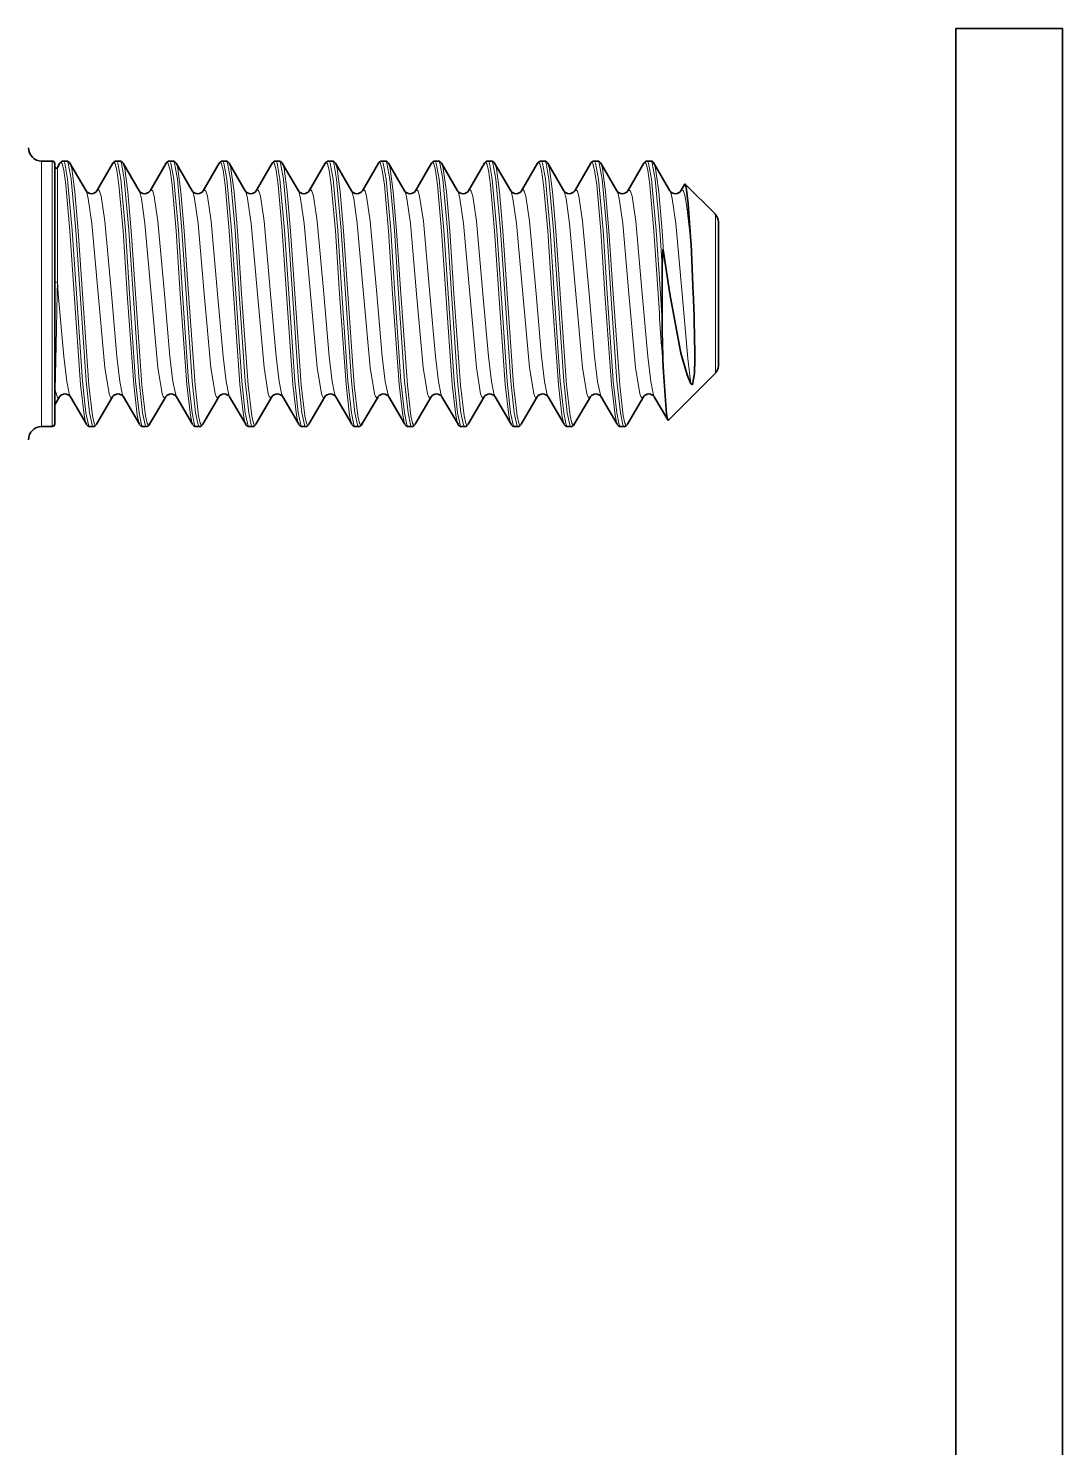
# Model space of a CAD drawing. Extents: x 386 to 1090, y 188 to 736.
# Drawn here: x 567.4 to 575.19, y 621.61 to 632.31 of the extents above; entities that cross this region are included whole.
import ezdxf

# ---------------------------------------------------------------- set-up
doc = ezdxf.new("R2010")
doc.units = 0

msp = doc.modelspace()

# ---------------------------------------------------------------- linework, layer by layer
at = {"color": 7, "lineweight": 35}
for p, q in [((574.385, 599.309), (574.385, 632.309)), ((575.19, 599.309), (575.19, 632.309))]:
    msp.add_line(p, q, dxfattribs=at)
at = {"color": 7, "lineweight": 35, "ltscale": 0.020126}
msp.add_line((575.19, 632.309), (574.385, 632.309), dxfattribs=at)
at = {"color": 7, "lineweight": 13, "ltscale": 0.013014}
for p, q in [((567.496, 631.309), (567.496, 630.788)), ((567.576, 631.309), (567.576, 630.788))]:
    msp.add_line(p, q, dxfattribs=at)
at = {"color": 7, "lineweight": 35, "ltscale": 0.001999}
for p, q in [((567.576, 631.309), (567.496, 631.309)), ((567.576, 629.309), (567.496, 629.309))]:
    msp.add_line(p, q, dxfattribs=at)
at = {"color": 7, "lineweight": 35, "ltscale": 0.012755}
msp.add_line((567.596, 631.289), (567.596, 630.779), dxfattribs=at)
at = {"color": 7, "lineweight": 35, "ltscale": 0.000957875}
msp.add_line((567.634, 631.293), (567.615, 631.26), dxfattribs=at)
at = {"color": 7, "lineweight": 13, "ltscale": 0.021591}
msp.add_line((567.615, 631.26), (567.615, 630.396), dxfattribs=at)
at = {"color": 7, "lineweight": 35, "ltscale": 0.000671387}
for p, q in [((567.686, 631.309), (567.659, 631.309)), ((568.486, 631.309), (568.459, 631.309)), ((568.886, 631.309), (568.859, 631.309)), ((569.686, 631.309), (569.659, 631.309)), ((570.486, 631.309), (570.459, 631.309)), ((570.886, 631.309), (570.859, 631.309)), ((571.686, 631.309), (571.659, 631.309)), ((567.886, 629.309), (567.859, 629.309)), ((568.686, 629.309), (568.659, 629.309)), ((569.486, 629.309), (569.459, 629.309)), ((569.886, 629.309), (569.859, 629.309)), ((570.686, 629.309), (570.659, 629.309)), ((571.486, 629.309), (571.459, 629.309)), ((571.886, 629.309), (571.859, 629.309))]:
    msp.add_line(p, q, dxfattribs=at)
at = {"color": 7, "lineweight": 35, "ltscale": 0.006018}
for p, q in [((567.71, 631.293), (567.831, 631.085)), ((568.034, 631.293), (567.913, 631.085)), ((568.434, 631.293), (568.313, 631.085)), ((568.91, 631.293), (569.031, 631.085)), ((569.234, 631.293), (569.113, 631.085)), ((569.634, 631.293), (569.513, 631.085)), ((569.71, 631.293), (569.831, 631.085)), ((570.034, 631.293), (569.913, 631.085)), ((570.434, 631.293), (570.313, 631.085)), ((570.91, 631.293), (571.031, 631.085)), ((571.234, 631.293), (571.113, 631.085)), ((571.634, 631.293), (571.513, 631.085)), ((571.71, 631.293), (571.831, 631.085)), ((572.034, 631.293), (571.913, 631.085)), ((567.91, 629.325), (568.031, 629.533)), ((568.234, 629.325), (568.113, 629.533)), ((568.634, 629.325), (568.513, 629.533)), ((568.71, 629.325), (568.831, 629.533)), ((569.034, 629.325), (568.913, 629.533)), ((569.434, 629.325), (569.313, 629.533)), ((569.91, 629.325), (570.031, 629.533)), ((570.234, 629.325), (570.113, 629.533)), ((570.634, 629.325), (570.513, 629.533)), ((570.71, 629.325), (570.831, 629.533)), ((571.034, 629.325), (570.913, 629.533)), ((571.434, 629.325), (571.313, 629.533)), ((571.91, 629.325), (572.031, 629.533))]:
    msp.add_line(p, q, dxfattribs=at)
at = {"color": 7, "lineweight": 35, "ltscale": 0.000669861}
for p, q in [((568.086, 631.309), (568.059, 631.309)), ((569.286, 631.309), (569.259, 631.309)), ((570.086, 631.309), (570.059, 631.309)), ((571.286, 631.309), (571.259, 631.309)), ((572.086, 631.309), (572.059, 631.309)), ((568.286, 629.309), (568.259, 629.309)), ((569.086, 629.309), (569.059, 629.309)), ((570.286, 629.309), (570.259, 629.309)), ((571.086, 629.309), (571.059, 629.309))]:
    msp.add_line(p, q, dxfattribs=at)
at = {"color": 7, "lineweight": 35, "ltscale": 0.006019}
for p, q in [((568.11, 631.293), (568.231, 631.085)), ((568.51, 631.293), (568.631, 631.085)), ((568.834, 631.293), (568.713, 631.085)), ((569.31, 631.293), (569.431, 631.085)), ((570.11, 631.293), (570.231, 631.085)), ((570.51, 631.293), (570.631, 631.085)), ((570.834, 631.293), (570.713, 631.085)), ((571.31, 631.293), (571.431, 631.085)), ((572.11, 631.293), (572.231, 631.085)), ((567.834, 629.325), (567.713, 629.533)), ((568.31, 629.325), (568.431, 629.533)), ((569.11, 629.325), (569.231, 629.533)), ((569.51, 629.325), (569.631, 629.533)), ((569.834, 629.325), (569.713, 629.533)), ((570.31, 629.325), (570.431, 629.533)), ((571.11, 629.325), (571.231, 629.533)), ((571.51, 629.325), (571.631, 629.533)), ((571.834, 629.325), (571.713, 629.533))]:
    msp.add_line(p, q, dxfattribs=at)
at = {"color": 7, "lineweight": 35, "ltscale": 0.001386}
msp.add_line((572.341, 631.133), (572.313, 631.085), dxfattribs=at)
at = {"color": 7, "lineweight": 35, "ltscale": 0.008007}
msp.add_line((572.573, 630.908), (572.346, 631.134), dxfattribs=at)
at = {"color": 7, "lineweight": 13, "ltscale": 0.007799}
msp.add_line((572.573, 630.908), (572.573, 630.596), dxfattribs=at)
at = {"color": 7, "lineweight": 35, "ltscale": 0.007062}
msp.add_line((572.596, 630.851), (572.596, 630.569), dxfattribs=at)
at = {"color": 7, "lineweight": 13, "ltscale": 0.036986}
for p, q in [((567.496, 630.788), (567.496, 629.309)), ((567.576, 630.788), (567.576, 629.309))]:
    msp.add_line(p, q, dxfattribs=at)
at = {"color": 7, "lineweight": 35, "ltscale": 0.036246}
msp.add_line((567.596, 630.779), (567.596, 629.329), dxfattribs=at)
at = {"color": 7, "lineweight": 13, "ltscale": 0.011867}
for p, q in [((567.741, 630.309), (567.71, 630.782)), ((568.141, 630.309), (568.11, 630.782)), ((568.541, 630.309), (568.51, 630.782)), ((568.941, 630.309), (568.91, 630.782)), ((569.341, 630.309), (569.31, 630.782)), ((569.741, 630.309), (569.71, 630.782)), ((570.141, 630.309), (570.11, 630.782)), ((570.541, 630.309), (570.51, 630.782)), ((570.941, 630.309), (570.91, 630.782)), ((571.341, 630.309), (571.31, 630.782)), ((571.741, 630.309), (571.71, 630.782)), ((572.141, 630.309), (572.11, 630.782))]:
    msp.add_line(p, q, dxfattribs=at)
at = {"color": 7, "lineweight": 13, "ltscale": 0.011983}
for p, q in [((567.759, 630.31), (567.727, 630.788)), ((568.159, 630.31), (568.127, 630.788)), ((568.559, 630.31), (568.527, 630.788)), ((568.959, 630.31), (568.927, 630.788)), ((569.359, 630.31), (569.327, 630.788)), ((569.759, 630.31), (569.727, 630.788)), ((570.159, 630.31), (570.127, 630.788)), ((570.559, 630.31), (570.527, 630.788)), ((570.959, 630.31), (570.927, 630.788)), ((571.359, 630.31), (571.327, 630.788)), ((571.759, 630.31), (571.727, 630.788)), ((572.159, 630.31), (572.127, 630.788))]:
    msp.add_line(p, q, dxfattribs=at)
at = {"color": 7, "lineweight": 13, "ltscale": 0.012041}
for p, q in [((567.754, 630.788), (567.786, 630.308)), ((568.154, 630.788), (568.186, 630.308)), ((568.554, 630.788), (568.586, 630.308)), ((568.954, 630.788), (568.986, 630.308)), ((569.354, 630.788), (569.386, 630.308)), ((569.754, 630.788), (569.786, 630.308)), ((570.154, 630.788), (570.186, 630.308)), ((570.554, 630.788), (570.586, 630.308)), ((570.954, 630.788), (570.986, 630.308)), ((571.354, 630.788), (571.386, 630.308)), ((571.754, 630.788), (571.786, 630.308))]:
    msp.add_line(p, q, dxfattribs=at)
at = {"color": 7, "lineweight": 13, "ltscale": 0.011916}
for p, q in [((567.771, 630.784), (567.803, 630.309)), ((568.171, 630.784), (568.203, 630.309)), ((568.571, 630.784), (568.603, 630.309)), ((568.971, 630.784), (569.003, 630.309)), ((569.371, 630.784), (569.403, 630.309)), ((569.771, 630.784), (569.803, 630.309)), ((570.171, 630.784), (570.203, 630.309)), ((570.571, 630.784), (570.603, 630.309)), ((570.971, 630.784), (571.003, 630.309)), ((571.371, 630.784), (571.403, 630.309)), ((571.771, 630.784), (571.803, 630.309))]:
    msp.add_line(p, q, dxfattribs=at)
at = {"color": 7, "lineweight": 13, "ltscale": 0.006772}
msp.add_line((572.154, 630.788), (572.172, 630.518), dxfattribs=at)
at = {"color": 7, "lineweight": 13, "ltscale": 0.003969}
msp.add_line((572.171, 630.784), (572.182, 630.626), dxfattribs=at)
at = {"color": 7, "lineweight": 35, "ltscale": 0.000456975}
msp.add_line((572.389, 630.702), (572.39, 630.684), dxfattribs=at)
at = {"color": 7, "lineweight": 35, "ltscale": 0.008025}
msp.add_line((572.182, 630.626), (572.231, 630.309), dxfattribs=at)
at = {"color": 7, "lineweight": 35, "ltscale": 0.009387}
msp.add_line((572.39, 630.684), (572.406, 630.309), dxfattribs=at)
at = {"color": 7, "lineweight": 13, "ltscale": 0.02216}
msp.add_line((572.573, 630.596), (572.573, 629.71), dxfattribs=at)
at = {"color": 7, "lineweight": 35, "ltscale": 0.01046}
msp.add_line((572.172, 630.518), (572.172, 630.1), dxfattribs=at)
at = {"color": 7, "lineweight": 35, "ltscale": 0.020068}
msp.add_line((572.596, 630.569), (572.596, 629.766), dxfattribs=at)
at = {"color": 7, "lineweight": 13, "ltscale": 0.000465403}
msp.add_line((567.615, 630.396), (567.596, 630.396), dxfattribs=at)
at = {"color": 7, "lineweight": 13, "ltscale": 0.002178}
msp.add_line((567.615, 630.396), (567.614, 630.309), dxfattribs=at)
at = {"color": 7, "lineweight": 13, "ltscale": 0.002185}
msp.add_line((567.622, 630.309), (567.615, 630.396), dxfattribs=at)
at = {"color": 7, "lineweight": 13, "ltscale": 0.009673}
msp.add_line((567.614, 630.309), (567.606, 629.922), dxfattribs=at)
at = {"color": 7, "lineweight": 13, "ltscale": 0.005271}
msp.add_line((572.172, 630.1), (572.159, 630.31), dxfattribs=at)
at = {"color": 7, "lineweight": 13, "ltscale": 0.0085}
msp.add_line((567.606, 629.922), (567.598, 629.582), dxfattribs=at)
at = {"color": 7, "lineweight": 35, "ltscale": 0.01249}
msp.add_line((572.573, 629.71), (572.22, 629.356), dxfattribs=at)
at = {"color": 7, "lineweight": 13, "ltscale": 0.000114878}
msp.add_line((567.598, 629.582), (567.596, 629.578), dxfattribs=at)
at = {"color": 7, "lineweight": 13, "ltscale": 0.002655}
msp.add_line((567.598, 629.476), (567.598, 629.582), dxfattribs=at)
at = {"color": 7, "lineweight": 35, "ltscale": 0.001653}
msp.add_line((567.598, 629.476), (567.631, 629.533), dxfattribs=at)
at = {"color": 7, "lineweight": 35, "ltscale": 0.00506}
msp.add_line((572.215, 629.358), (572.113, 629.533), dxfattribs=at)
at = {"color": 7, "lineweight": 35, "ltscale": 0.000131021}
msp.add_line((567.598, 629.476), (567.596, 629.471), dxfattribs=at)
at = {"color": 7, "lineweight": 13}
for points in [[(567.634, 631.293), (567.639, 631.298), (567.641, 631.299), (567.642, 631.299), (567.644, 631.298), (567.646, 631.296), (567.651, 631.288), (567.663, 631.24), (567.679, 631.13), (567.71, 630.782)], [(567.659, 631.309), (567.66, 631.309), (567.663, 631.307), (567.665, 631.304), (567.67, 631.293), (567.692, 631.173), (567.727, 630.788)], [(567.686, 631.309), (567.687, 631.309), (567.689, 631.307), (567.692, 631.304), (567.697, 631.293), (567.719, 631.173), (567.754, 630.788)], [(567.71, 631.293), (567.714, 631.283), (567.723, 631.252), (567.746, 631.077), (567.771, 630.784)], [(568.034, 631.293), (568.039, 631.298), (568.041, 631.299), (568.042, 631.299), (568.044, 631.298), (568.046, 631.296), (568.051, 631.288), (568.063, 631.24), (568.079, 631.13), (568.11, 630.782)], [(568.059, 631.309), (568.06, 631.309), (568.063, 631.307), (568.065, 631.304), (568.07, 631.293), (568.092, 631.173), (568.127, 630.788)], [(568.086, 631.309), (568.087, 631.309), (568.089, 631.307), (568.092, 631.304), (568.097, 631.293), (568.119, 631.173), (568.154, 630.788)], [(568.11, 631.293), (568.114, 631.283), (568.123, 631.252), (568.146, 631.077), (568.171, 630.784)], [(568.434, 631.293), (568.439, 631.298), (568.441, 631.299), (568.443, 631.299), (568.444, 631.298), (568.446, 631.296), (568.451, 631.288), (568.464, 631.24), (568.479, 631.13), (568.51, 630.782)], [(568.459, 631.309), (568.46, 631.309), (568.463, 631.307), (568.465, 631.304), (568.47, 631.293), (568.492, 631.173), (568.527, 630.788)], [(568.486, 631.309), (568.487, 631.309), (568.489, 631.307), (568.492, 631.304), (568.497, 631.293), (568.519, 631.173), (568.554, 630.788)], [(568.51, 631.293), (568.514, 631.283), (568.523, 631.252), (568.546, 631.077), (568.571, 630.784)], [(568.834, 631.293), (568.839, 631.298), (568.841, 631.299), (568.842, 631.299), (568.844, 631.298), (568.846, 631.296), (568.851, 631.288), (568.863, 631.24), (568.879, 631.13), (568.91, 630.782)], [(568.859, 631.309), (568.86, 631.309), (568.863, 631.307), (568.865, 631.304), (568.87, 631.293), (568.892, 631.173), (568.927, 630.788)], [(568.886, 631.309), (568.887, 631.309), (568.889, 631.307), (568.892, 631.304), (568.897, 631.293), (568.919, 631.173), (568.954, 630.788)], [(568.91, 631.293), (568.914, 631.283), (568.923, 631.252), (568.946, 631.077), (568.971, 630.784)], [(569.234, 631.293), (569.239, 631.298), (569.241, 631.299), (569.242, 631.299), (569.244, 631.298), (569.246, 631.296), (569.251, 631.288), (569.263, 631.24), (569.279, 631.13), (569.31, 630.782)], [(569.259, 631.309), (569.26, 631.309), (569.263, 631.307), (569.265, 631.304), (569.27, 631.293), (569.292, 631.173), (569.327, 630.788)], [(569.286, 631.309), (569.287, 631.309), (569.289, 631.307), (569.292, 631.304), (569.297, 631.293), (569.319, 631.173), (569.354, 630.788)], [(569.31, 631.293), (569.314, 631.283), (569.323, 631.252), (569.346, 631.077), (569.371, 630.784)], [(569.634, 631.293), (569.639, 631.298), (569.641, 631.299), (569.642, 631.299), (569.644, 631.298), (569.646, 631.296), (569.651, 631.288), (569.663, 631.24), (569.679, 631.13), (569.71, 630.782)], [(569.659, 631.309), (569.66, 631.309), (569.663, 631.307), (569.665, 631.304), (569.67, 631.293), (569.692, 631.173), (569.727, 630.788)], [(569.686, 631.309), (569.687, 631.309), (569.689, 631.307), (569.692, 631.304), (569.697, 631.293), (569.719, 631.173), (569.754, 630.788)], [(569.71, 631.293), (569.714, 631.283), (569.723, 631.252), (569.746, 631.077), (569.771, 630.784)], [(570.034, 631.293), (570.039, 631.298), (570.041, 631.299), (570.042, 631.299), (570.044, 631.298), (570.046, 631.296), (570.051, 631.288), (570.063, 631.24), (570.079, 631.13), (570.11, 630.782)], [(570.059, 631.309), (570.06, 631.309), (570.063, 631.307), (570.065, 631.304), (570.07, 631.293), (570.092, 631.173), (570.127, 630.788)], [(570.086, 631.309), (570.087, 631.309), (570.089, 631.307), (570.092, 631.304), (570.097, 631.293), (570.119, 631.173), (570.154, 630.788)], [(570.11, 631.293), (570.114, 631.283), (570.123, 631.252), (570.146, 631.077), (570.171, 630.784)], [(570.434, 631.293), (570.439, 631.298), (570.441, 631.299), (570.443, 631.299), (570.444, 631.298), (570.446, 631.296), (570.451, 631.288), (570.464, 631.24), (570.479, 631.13), (570.51, 630.782)], [(570.459, 631.309), (570.46, 631.309), (570.463, 631.307), (570.465, 631.304), (570.47, 631.293), (570.492, 631.173), (570.527, 630.788)], [(570.486, 631.309), (570.487, 631.309), (570.489, 631.307), (570.492, 631.304), (570.497, 631.293), (570.519, 631.173), (570.554, 630.788)], [(570.51, 631.293), (570.514, 631.283), (570.523, 631.252), (570.546, 631.077), (570.571, 630.784)], [(570.834, 631.293), (570.839, 631.298), (570.841, 631.299), (570.842, 631.299), (570.844, 631.298), (570.846, 631.296), (570.851, 631.288), (570.863, 631.24), (570.879, 631.13), (570.91, 630.782)], [(570.859, 631.309), (570.86, 631.309), (570.863, 631.307), (570.865, 631.304), (570.87, 631.293), (570.892, 631.173), (570.927, 630.788)], [(570.886, 631.309), (570.887, 631.309), (570.889, 631.307), (570.892, 631.304), (570.897, 631.293), (570.919, 631.173), (570.954, 630.788)], [(570.91, 631.293), (570.914, 631.283), (570.923, 631.252), (570.946, 631.077), (570.971, 630.784)], [(571.234, 631.293), (571.239, 631.298), (571.241, 631.299), (571.242, 631.299), (571.244, 631.298), (571.246, 631.296), (571.251, 631.288), (571.263, 631.24), (571.279, 631.13), (571.31, 630.782)], [(571.259, 631.309), (571.26, 631.309), (571.263, 631.307), (571.265, 631.304), (571.27, 631.293), (571.292, 631.173), (571.327, 630.788)], [(571.286, 631.309), (571.287, 631.309), (571.289, 631.307), (571.292, 631.304), (571.297, 631.293), (571.319, 631.173), (571.354, 630.788)], [(571.31, 631.293), (571.314, 631.283), (571.323, 631.252), (571.346, 631.077), (571.371, 630.784)], [(571.634, 631.293), (571.639, 631.298), (571.641, 631.299), (571.642, 631.299), (571.644, 631.298), (571.646, 631.296), (571.651, 631.288), (571.663, 631.24), (571.679, 631.13), (571.71, 630.782)], [(571.659, 631.309), (571.66, 631.309), (571.663, 631.307), (571.665, 631.304), (571.67, 631.293), (571.692, 631.173), (571.727, 630.788)], [(571.686, 631.309), (571.687, 631.309), (571.689, 631.307), (571.692, 631.304), (571.697, 631.293), (571.719, 631.173), (571.754, 630.788)], [(571.71, 631.293), (571.714, 631.283), (571.723, 631.252), (571.746, 631.077), (571.771, 630.784)], [(572.034, 631.293), (572.039, 631.298), (572.041, 631.299), (572.042, 631.299), (572.044, 631.298), (572.046, 631.296), (572.051, 631.288), (572.063, 631.24), (572.079, 631.13), (572.11, 630.782)], [(572.059, 631.309), (572.06, 631.309), (572.063, 631.307), (572.065, 631.304), (572.07, 631.293), (572.092, 631.173), (572.127, 630.788)], [(572.086, 631.309), (572.087, 631.309), (572.089, 631.307), (572.092, 631.304), (572.097, 631.293), (572.119, 631.173), (572.154, 630.788)], [(572.11, 631.293), (572.114, 631.283), (572.123, 631.252), (572.146, 631.077), (572.171, 630.784)], [(567.922, 630.309), (567.875, 630.838), (567.848, 631.028), (567.837, 631.071), (567.831, 631.085)], [(568.022, 630.309), (567.973, 630.857), (567.945, 631.044), (567.933, 631.082), (567.927, 631.09), (567.924, 631.092), (567.921, 631.092), (567.917, 631.09), (567.913, 631.085)], [(568.322, 630.309), (568.275, 630.838), (568.248, 631.028), (568.237, 631.071), (568.231, 631.085)], [(568.422, 630.309), (568.373, 630.857), (568.344, 631.044), (568.333, 631.082), (568.327, 631.09), (568.324, 631.092), (568.32, 631.092), (568.318, 631.09), (568.313, 631.085)], [(568.722, 630.309), (568.675, 630.838), (568.648, 631.028), (568.637, 631.071), (568.631, 631.085)], [(568.822, 630.309), (568.773, 630.857), (568.745, 631.044), (568.733, 631.082), (568.727, 631.09), (568.724, 631.092), (568.721, 631.092), (568.717, 631.09), (568.713, 631.085)], [(569.122, 630.309), (569.075, 630.838), (569.048, 631.028), (569.037, 631.071), (569.031, 631.085)], [(569.222, 630.309), (569.173, 630.857), (569.145, 631.044), (569.133, 631.082), (569.127, 631.09), (569.124, 631.092), (569.121, 631.092), (569.117, 631.09), (569.113, 631.085)], [(569.522, 630.309), (569.475, 630.838), (569.448, 631.028), (569.437, 631.071), (569.431, 631.085)], [(569.622, 630.309), (569.573, 630.857), (569.544, 631.044), (569.533, 631.082), (569.527, 631.09), (569.524, 631.092), (569.521, 631.092), (569.517, 631.09), (569.513, 631.085)], [(569.922, 630.309), (569.875, 630.838), (569.848, 631.028), (569.837, 631.071), (569.831, 631.085)], [(570.022, 630.309), (569.973, 630.857), (569.945, 631.044), (569.933, 631.082), (569.927, 631.09), (569.924, 631.092), (569.921, 631.092), (569.917, 631.09), (569.913, 631.085)], [(570.322, 630.309), (570.275, 630.838), (570.248, 631.028), (570.237, 631.071), (570.231, 631.085)], [(570.422, 630.309), (570.373, 630.857), (570.344, 631.044), (570.333, 631.082), (570.327, 631.09), (570.324, 631.092), (570.32, 631.092), (570.318, 631.09), (570.313, 631.085)], [(570.722, 630.309), (570.675, 630.838), (570.648, 631.028), (570.637, 631.071), (570.631, 631.085)], [(570.822, 630.309), (570.773, 630.857), (570.745, 631.044), (570.733, 631.082), (570.727, 631.09), (570.724, 631.092), (570.721, 631.092), (570.717, 631.09), (570.713, 631.085)], [(571.122, 630.309), (571.075, 630.838), (571.048, 631.028), (571.037, 631.071), (571.031, 631.085)], [(571.222, 630.309), (571.173, 630.857), (571.145, 631.044), (571.133, 631.082), (571.127, 631.09), (571.124, 631.092), (571.121, 631.092), (571.117, 631.09), (571.113, 631.085)], [(571.522, 630.309), (571.475, 630.838), (571.448, 631.028), (571.437, 631.071), (571.431, 631.085)], [(571.622, 630.309), (571.573, 630.857), (571.544, 631.044), (571.533, 631.082), (571.527, 631.09), (571.524, 631.092), (571.521, 631.092), (571.517, 631.09), (571.513, 631.085)], [(571.922, 630.309), (571.875, 630.838), (571.848, 631.028), (571.837, 631.071), (571.831, 631.085)], [(572.022, 630.309), (571.973, 630.857), (571.945, 631.044), (571.933, 631.082), (571.927, 631.09), (571.924, 631.092), (571.921, 631.092), (571.917, 631.09), (571.913, 631.085)], [(572.322, 630.309), (572.275, 630.838), (572.248, 631.028), (572.237, 631.071), (572.231, 631.085)], [(572.389, 630.702), (572.359, 630.964), (572.343, 631.052), (572.332, 631.082), (572.327, 631.09), (572.323, 631.092), (572.319, 631.091), (572.317, 631.09), (572.313, 631.085)], [(567.713, 629.533), (567.704, 629.557), (567.686, 629.647), (567.663, 629.837), (567.622, 630.309)], [(567.741, 630.309), (567.79, 629.626), (567.817, 629.393), (567.828, 629.339), (567.834, 629.325)], [(567.759, 630.31), (567.804, 629.651), (567.83, 629.412), (567.849, 629.321), (567.853, 629.312), (567.855, 629.31), (567.858, 629.309), (567.859, 629.309)], [(567.786, 630.308), (567.831, 629.65), (567.857, 629.411), (567.876, 629.321), (567.88, 629.312), (567.882, 629.31), (567.885, 629.309), (567.886, 629.309)], [(567.803, 630.309), (567.852, 629.621), (567.879, 629.388), (567.892, 629.334), (567.898, 629.322), (567.901, 629.319), (567.905, 629.319), (567.908, 629.322), (567.91, 629.325)], [(568.031, 629.533), (568.027, 629.528), (568.025, 629.526), (568.022, 629.525), (568.02, 629.526), (568.016, 629.529), (568.012, 629.535), (568.004, 629.556), (567.972, 629.754), (567.922, 630.309)], [(568.113, 629.533), (568.104, 629.557), (568.086, 629.647), (568.063, 629.837), (568.022, 630.309)], [(568.141, 630.309), (568.19, 629.626), (568.217, 629.393), (568.228, 629.339), (568.234, 629.325)], [(568.159, 630.31), (568.204, 629.651), (568.23, 629.412), (568.249, 629.321), (568.253, 629.312), (568.255, 629.31), (568.258, 629.309), (568.259, 629.309)], [(568.186, 630.308), (568.231, 629.65), (568.257, 629.411), (568.276, 629.321), (568.28, 629.312), (568.282, 629.31), (568.284, 629.309), (568.286, 629.309)], [(568.203, 630.309), (568.252, 629.621), (568.279, 629.388), (568.292, 629.334), (568.298, 629.322), (568.301, 629.319), (568.305, 629.319), (568.308, 629.322), (568.31, 629.325)], [(568.431, 629.533), (568.427, 629.528), (568.425, 629.526), (568.422, 629.525), (568.42, 629.526), (568.416, 629.529), (568.412, 629.535), (568.404, 629.556), (568.372, 629.754), (568.322, 630.309)], [(568.513, 629.533), (568.504, 629.557), (568.486, 629.647), (568.463, 629.837), (568.422, 630.309)], [(568.541, 630.309), (568.59, 629.626), (568.617, 629.393), (568.628, 629.339), (568.634, 629.325)], [(568.559, 630.31), (568.604, 629.651), (568.63, 629.412), (568.649, 629.321), (568.653, 629.312), (568.655, 629.31), (568.658, 629.309), (568.659, 629.309)], [(568.586, 630.308), (568.631, 629.65), (568.656, 629.411), (568.676, 629.321), (568.68, 629.312), (568.682, 629.31), (568.685, 629.309), (568.686, 629.309)], [(568.603, 630.309), (568.652, 629.621), (568.679, 629.388), (568.692, 629.334), (568.698, 629.322), (568.701, 629.319), (568.705, 629.319), (568.708, 629.322), (568.71, 629.325)], [(568.831, 629.533), (568.827, 629.528), (568.825, 629.526), (568.822, 629.525), (568.82, 629.526), (568.816, 629.529), (568.812, 629.535), (568.804, 629.556), (568.772, 629.754), (568.722, 630.309)], [(568.913, 629.533), (568.904, 629.557), (568.886, 629.647), (568.863, 629.837), (568.822, 630.309)], [(568.941, 630.309), (568.99, 629.626), (569.017, 629.393), (569.028, 629.339), (569.034, 629.325)], [(568.959, 630.31), (569.004, 629.651), (569.03, 629.412), (569.049, 629.321), (569.053, 629.312), (569.055, 629.31), (569.058, 629.309), (569.059, 629.309)], [(568.986, 630.308), (569.031, 629.65), (569.057, 629.411), (569.076, 629.321), (569.08, 629.312), (569.082, 629.31), (569.084, 629.309), (569.086, 629.309)], [(569.003, 630.309), (569.052, 629.621), (569.079, 629.388), (569.092, 629.334), (569.098, 629.322), (569.101, 629.319), (569.105, 629.319), (569.108, 629.322), (569.11, 629.325)], [(569.231, 629.533), (569.227, 629.528), (569.225, 629.526), (569.222, 629.525), (569.22, 629.526), (569.216, 629.529), (569.212, 629.535), (569.204, 629.556), (569.172, 629.754), (569.122, 630.309)], [(569.313, 629.533), (569.304, 629.557), (569.286, 629.647), (569.263, 629.837), (569.222, 630.309)], [(569.341, 630.309), (569.39, 629.626), (569.417, 629.393), (569.428, 629.339), (569.434, 629.325)], [(569.359, 630.31), (569.404, 629.651), (569.43, 629.412), (569.449, 629.321), (569.453, 629.312), (569.455, 629.31), (569.458, 629.309), (569.459, 629.309)], [(569.386, 630.308), (569.431, 629.65), (569.456, 629.411), (569.476, 629.321), (569.48, 629.312), (569.482, 629.31), (569.484, 629.309), (569.486, 629.309)], [(569.403, 630.309), (569.452, 629.621), (569.479, 629.388), (569.492, 629.334), (569.498, 629.322), (569.501, 629.319), (569.505, 629.319), (569.508, 629.322), (569.51, 629.325)], [(569.631, 629.533), (569.627, 629.528), (569.625, 629.526), (569.622, 629.525), (569.62, 629.526), (569.616, 629.529), (569.612, 629.535), (569.604, 629.556), (569.572, 629.754), (569.522, 630.309)], [(569.713, 629.533), (569.704, 629.557), (569.686, 629.647), (569.663, 629.837), (569.622, 630.309)], [(569.741, 630.309), (569.79, 629.626), (569.817, 629.393), (569.828, 629.339), (569.834, 629.325)], [(569.759, 630.31), (569.804, 629.651), (569.83, 629.412), (569.849, 629.321), (569.853, 629.312), (569.855, 629.31), (569.858, 629.309), (569.859, 629.309)], [(569.786, 630.308), (569.831, 629.65), (569.857, 629.411), (569.876, 629.321), (569.88, 629.312), (569.882, 629.31), (569.885, 629.309), (569.886, 629.309)], [(569.803, 630.309), (569.852, 629.621), (569.879, 629.388), (569.892, 629.334), (569.898, 629.322), (569.901, 629.319), (569.905, 629.319), (569.908, 629.322), (569.91, 629.325)], [(570.031, 629.533), (570.027, 629.528), (570.025, 629.526), (570.022, 629.525), (570.02, 629.526), (570.016, 629.529), (570.012, 629.535), (570.004, 629.556), (569.972, 629.754), (569.922, 630.309)], [(570.113, 629.533), (570.104, 629.557), (570.086, 629.647), (570.063, 629.837), (570.022, 630.309)], [(570.141, 630.309), (570.19, 629.626), (570.217, 629.393), (570.228, 629.339), (570.234, 629.325)], [(570.159, 630.31), (570.204, 629.651), (570.23, 629.412), (570.249, 629.321), (570.253, 629.312), (570.255, 629.31), (570.258, 629.309), (570.259, 629.309)], [(570.186, 630.308), (570.231, 629.65), (570.257, 629.411), (570.276, 629.321), (570.28, 629.312), (570.282, 629.31), (570.284, 629.309), (570.286, 629.309)], [(570.203, 630.309), (570.252, 629.621), (570.279, 629.388), (570.292, 629.334), (570.298, 629.322), (570.301, 629.319), (570.305, 629.319), (570.308, 629.322), (570.31, 629.325)], [(570.431, 629.533), (570.427, 629.528), (570.425, 629.526), (570.422, 629.525), (570.42, 629.526), (570.416, 629.529), (570.412, 629.535), (570.404, 629.556), (570.372, 629.754), (570.322, 630.309)], [(570.513, 629.533), (570.504, 629.557), (570.486, 629.647), (570.463, 629.837), (570.422, 630.309)], [(570.541, 630.309), (570.59, 629.626), (570.617, 629.393), (570.628, 629.339), (570.634, 629.325)], [(570.559, 630.31), (570.604, 629.651), (570.63, 629.412), (570.649, 629.321), (570.653, 629.312), (570.655, 629.31), (570.658, 629.309), (570.659, 629.309)], [(570.586, 630.308), (570.631, 629.65), (570.656, 629.411), (570.676, 629.321), (570.68, 629.312), (570.682, 629.31), (570.685, 629.309), (570.686, 629.309)], [(570.603, 630.309), (570.652, 629.621), (570.679, 629.388), (570.692, 629.334), (570.698, 629.322), (570.701, 629.319), (570.705, 629.319), (570.708, 629.322), (570.71, 629.325)], [(570.831, 629.533), (570.827, 629.528), (570.825, 629.526), (570.822, 629.525), (570.82, 629.526), (570.816, 629.529), (570.812, 629.535), (570.804, 629.556), (570.772, 629.754), (570.722, 630.309)], [(570.913, 629.533), (570.904, 629.557), (570.886, 629.647), (570.863, 629.837), (570.822, 630.309)], [(570.941, 630.309), (570.99, 629.626), (571.017, 629.393), (571.028, 629.339), (571.034, 629.325)], [(570.959, 630.31), (571.004, 629.651), (571.03, 629.412), (571.049, 629.321), (571.053, 629.312), (571.055, 629.31), (571.058, 629.309), (571.059, 629.309)], [(570.986, 630.308), (571.031, 629.65), (571.057, 629.411), (571.076, 629.321), (571.08, 629.312), (571.082, 629.31), (571.084, 629.309), (571.086, 629.309)], [(571.003, 630.309), (571.052, 629.621), (571.079, 629.388), (571.092, 629.334), (571.098, 629.322), (571.101, 629.319), (571.105, 629.319), (571.108, 629.322), (571.11, 629.325)], [(571.231, 629.533), (571.227, 629.528), (571.225, 629.526), (571.222, 629.525), (571.22, 629.526), (571.216, 629.529), (571.212, 629.535), (571.204, 629.556), (571.172, 629.754), (571.122, 630.309)], [(571.313, 629.533), (571.304, 629.557), (571.286, 629.647), (571.263, 629.837), (571.222, 630.309)], [(571.341, 630.309), (571.39, 629.626), (571.417, 629.393), (571.428, 629.339), (571.434, 629.325)], [(571.359, 630.31), (571.404, 629.651), (571.43, 629.412), (571.449, 629.321), (571.453, 629.312), (571.455, 629.31), (571.458, 629.309), (571.459, 629.309)], [(571.386, 630.308), (571.431, 629.65), (571.456, 629.411), (571.476, 629.321), (571.48, 629.312), (571.482, 629.31), (571.484, 629.309), (571.486, 629.309)], [(571.403, 630.309), (571.452, 629.621), (571.479, 629.388), (571.492, 629.334), (571.498, 629.322), (571.501, 629.319), (571.505, 629.319), (571.508, 629.322), (571.51, 629.325)], [(571.631, 629.533), (571.627, 629.528), (571.625, 629.526), (571.622, 629.525), (571.62, 629.526), (571.616, 629.529), (571.612, 629.535), (571.604, 629.556), (571.572, 629.754), (571.522, 630.309)], [(571.713, 629.533), (571.704, 629.557), (571.686, 629.647), (571.663, 629.837), (571.622, 630.309)], [(571.741, 630.309), (571.79, 629.626), (571.817, 629.393), (571.828, 629.339), (571.834, 629.325)], [(571.759, 630.31), (571.804, 629.651), (571.83, 629.412), (571.849, 629.321), (571.853, 629.312), (571.855, 629.31), (571.858, 629.309), (571.859, 629.309)], [(571.786, 630.308), (571.831, 629.65), (571.857, 629.411), (571.876, 629.321), (571.88, 629.312), (571.882, 629.31), (571.885, 629.309), (571.886, 629.309)], [(571.803, 630.309), (571.852, 629.621), (571.879, 629.388), (571.892, 629.334), (571.898, 629.322), (571.901, 629.319), (571.905, 629.319), (571.908, 629.322), (571.91, 629.325)], [(572.031, 629.533), (572.027, 629.528), (572.025, 629.526), (572.022, 629.525), (572.02, 629.526), (572.016, 629.529), (572.012, 629.535), (572.004, 629.556), (571.972, 629.754), (571.922, 630.309)], [(572.113, 629.533), (572.104, 629.557), (572.086, 629.647), (572.063, 629.837), (572.022, 630.309)], [(572.389, 629.631), (572.365, 629.822), (572.322, 630.309)], [(567.631, 629.533), (567.627, 629.528), (567.625, 629.526), (567.622, 629.525), (567.62, 629.526), (567.616, 629.528), (567.613, 629.534), (567.598, 629.582)]]:
    msp.add_lwpolyline(points, dxfattribs=at)
at = {"color": 7, "lineweight": 35}
for points in [[(572.346, 631.134), (572.349, 631.13), (572.354, 631.111), (572.369, 630.986), (572.389, 630.702)], [(572.182, 630.626), (572.178, 630.641), (572.177, 630.641), (572.172, 630.518)], [(572.231, 630.309), (572.314, 629.862), (572.36, 629.698), (572.389, 629.631)], [(572.389, 629.631), (572.392, 629.627), (572.4, 629.624), (572.416, 629.708), (572.418, 629.815)], [(572.182, 629.717), (572.206, 629.401), (572.212, 629.366), (572.215, 629.358)]]:
    msp.add_lwpolyline(points, dxfattribs=at)
for centre, radius, start, end in [((567.497, 631.409), 0.1, 180.0336, 269.9664), ((567.576, 631.289), 0.02, 0.0336, 89.9664), ((567.606, 631.265), 0.01, 180, 329.8362), ((567.66, 631.28), 0.0286, 92.9335, 154.4545), ((567.684, 631.28), 0.0286, 25.5255, 86.9731), ((568.06, 631.28), 0.0286, 93.0702, 154.4339), ((568.084, 631.28), 0.0286, 25.5255, 86.973), ((568.46, 631.28), 0.0286, 93.0702, 154.4339), ((568.484, 631.28), 0.0286, 25.5255, 86.973), ((568.86, 631.28), 0.0286, 93.0702, 154.4339), ((568.884, 631.28), 0.0286, 25.5255, 86.973), ((569.26, 631.28), 0.0286, 93.0702, 154.4339), ((569.284, 631.28), 0.0286, 25.5255, 86.973), ((569.66, 631.28), 0.0286, 93.0702, 154.4339), ((569.684, 631.28), 0.0286, 25.5255, 86.973), ((570.06, 631.28), 0.0286, 93.0702, 154.4339), ((570.084, 631.28), 0.0286, 25.5255, 86.973), ((570.46, 631.28), 0.0286, 93.0702, 154.4339), ((570.484, 631.28), 0.0286, 25.5255, 86.973), ((570.86, 631.28), 0.0286, 93.0702, 154.4339), ((570.884, 631.28), 0.0286, 25.5255, 86.973), ((571.26, 631.28), 0.0286, 93.0702, 154.4339), ((571.284, 631.28), 0.0286, 25.5255, 86.973), ((571.66, 631.28), 0.0286, 93.0702, 154.4339), ((571.684, 631.28), 0.0286, 25.5255, 86.973), ((572.06, 631.28), 0.0286, 93.0701, 154.4339), ((572.084, 631.281), 0.0284, 25.2551, 87.225), ((572.344, 631.132), 0.00316, 48.583, 172.8032), ((567.871, 631.112), 0.0489, 214.6592, 271.1436), ((567.873, 631.112), 0.0489, 268.8564, 325.3408), ((568.271, 631.112), 0.0489, 214.6592, 271.1436), ((568.273, 631.112), 0.0489, 268.8564, 325.3408), ((568.671, 631.112), 0.0489, 214.6592, 271.1436), ((568.673, 631.112), 0.0489, 268.8564, 325.3408), ((569.071, 631.112), 0.0489, 214.6592, 271.1436), ((569.073, 631.112), 0.0489, 268.8564, 325.3408), ((569.471, 631.112), 0.0489, 214.6592, 271.1436), ((569.473, 631.112), 0.0489, 268.8564, 325.3408), ((569.871, 631.112), 0.0489, 214.6592, 271.1436), ((569.873, 631.112), 0.0489, 268.8564, 325.3408), ((570.271, 631.112), 0.0489, 214.6592, 271.1436), ((570.273, 631.112), 0.0489, 268.8564, 325.3408), ((570.671, 631.112), 0.0489, 214.6592, 271.1436), ((570.673, 631.112), 0.0489, 268.8564, 325.3408), ((571.071, 631.112), 0.0489, 214.6592, 271.1436), ((571.073, 631.112), 0.0489, 268.8564, 325.3408), ((571.471, 631.112), 0.0489, 214.6592, 271.1436), ((571.473, 631.112), 0.0489, 268.8564, 325.3408), ((571.871, 631.112), 0.0489, 214.6592, 271.1436), ((571.873, 631.112), 0.0489, 268.8564, 325.3408), ((572.271, 631.112), 0.0489, 214.6592, 271.1436), ((572.273, 631.112), 0.0489, 268.8588, 325.3227), ((572.516, 630.851), 0.08, 0.0045, 44.9955), ((556.185, 629.683), 16.234, 0.4666, 2.2089), ((580.299, 630.12), 8.127, 180.1474, 182.8465), ((572.516, 629.766), 0.08, 315.0045, 359.9955), ((567.671, 629.505), 0.0489, 88.9008, 145.3242), ((567.673, 629.505), 0.0489, 34.6592, 91.1436), ((568.071, 629.505), 0.0489, 88.8564, 145.3408), ((568.073, 629.505), 0.0489, 34.6592, 91.1436), ((568.471, 629.505), 0.0489, 88.8564, 145.3408), ((568.473, 629.505), 0.0489, 34.6592, 91.1436), ((568.871, 629.505), 0.0489, 88.8564, 145.3408), ((568.873, 629.505), 0.0489, 34.6592, 91.1436), ((569.271, 629.505), 0.0489, 88.8564, 145.3408), ((569.273, 629.505), 0.0489, 34.6592, 91.1436), ((569.671, 629.505), 0.0489, 88.8564, 145.3408), ((569.673, 629.505), 0.0489, 34.6592, 91.1436), ((570.071, 629.505), 0.0489, 88.8564, 145.3408), ((570.073, 629.505), 0.0489, 34.6592, 91.1436), ((570.471, 629.505), 0.0489, 88.8564, 145.3408), ((570.473, 629.505), 0.0489, 34.6592, 91.1436), ((570.871, 629.505), 0.0489, 88.8564, 145.3408), ((570.873, 629.505), 0.0489, 34.6592, 91.1436), ((571.271, 629.505), 0.0489, 88.8564, 145.3408), ((571.273, 629.505), 0.0489, 34.6592, 91.1436), ((571.671, 629.505), 0.0489, 88.8564, 145.3408), ((571.673, 629.505), 0.0489, 34.6592, 91.1436), ((572.071, 629.505), 0.0489, 88.8564, 145.3408), ((572.073, 629.505), 0.0489, 34.6592, 91.1436), ((567.497, 629.209), 0.1, 90.0336, 179.9664), ((567.576, 629.329), 0.02, 270.0336, 359.9664), ((567.86, 629.337), 0.0286, 205.5661, 266.9298), ((567.884, 629.337), 0.0286, 273.027, 334.4745), ((568.26, 629.337), 0.0286, 205.5661, 266.9298), ((568.284, 629.337), 0.0286, 273.027, 334.4745), ((568.66, 629.337), 0.0286, 205.5661, 266.9298), ((568.684, 629.337), 0.0286, 273.027, 334.4745), ((569.06, 629.337), 0.0286, 205.5661, 266.9298), ((569.084, 629.337), 0.0286, 273.027, 334.4745), ((569.46, 629.337), 0.0286, 205.5661, 266.9298), ((569.484, 629.337), 0.0286, 273.027, 334.4745), ((569.86, 629.337), 0.0286, 205.5661, 266.9298), ((569.884, 629.337), 0.0286, 273.027, 334.4745), ((570.26, 629.337), 0.0286, 205.5661, 266.9298), ((570.284, 629.337), 0.0286, 273.027, 334.4745), ((570.66, 629.337), 0.0286, 205.5661, 266.9298), ((570.684, 629.337), 0.0286, 273.027, 334.4745), ((571.06, 629.337), 0.0286, 205.5661, 266.9298), ((571.084, 629.337), 0.0286, 273.027, 334.4745), ((571.46, 629.337), 0.0286, 205.5661, 266.9298), ((571.484, 629.337), 0.0286, 273.027, 334.4745), ((571.86, 629.337), 0.0286, 205.5661, 266.9298), ((571.884, 629.337), 0.0286, 273.027, 334.4745), ((572.218, 629.358), 0.00276, 187.0197, 311.2628)]:
    msp.add_arc(centre, radius, start, end, dxfattribs=at)
at = {"color": 7, "lineweight": 13}
msp.add_arc((610.914, 632.666), 38.844, 183.4793, 184.3544, dxfattribs=at)

doc.saveas('drawing.dxf')
